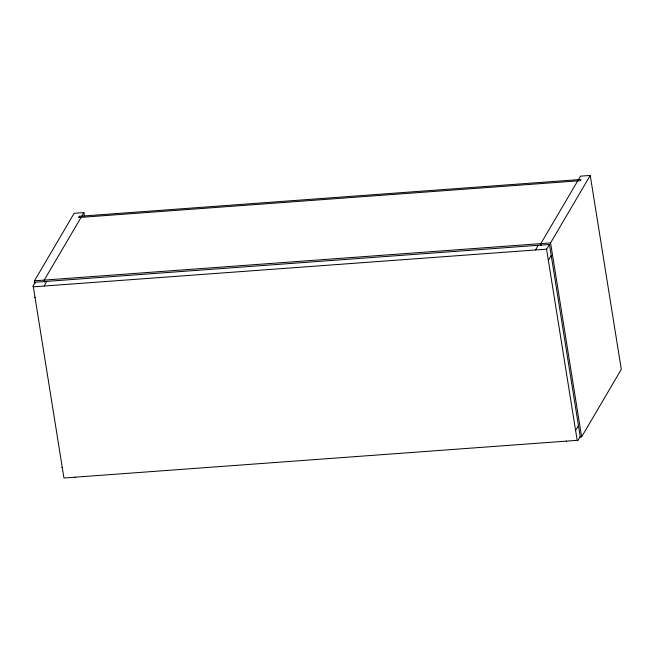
<?xml version="1.0" encoding="UTF-8"?>
<svg xmlns="http://www.w3.org/2000/svg" width="654" height="654" viewBox="0 0 654 654"><rect width="100%" height="100%" fill="white"/><g stroke="black" fill="none" stroke-linecap="round" stroke-linejoin="round"><path stroke-width="0.98" d="M34.956 283.828L34.474 280.811L74.139 213.318L83.892 212.607L84.538 216.621M577.711 440.739L580.245 436.758L549.45 244.473L35.087 282.234L32.806 286.427M83.892 212.607L44.219 280.1L44.546 282.103M46.589 281.465L44.235 286.043M538.021 245.389L535.667 249.959M579.681 437.011L581.627 436.864L550.57 242.92L590.235 175.427L580.49 176.147L540.817 243.64L541.136 245.651M581.627 436.864L621.3 369.371L590.235 175.427M546.948 248.683L549.376 244.555M34.474 280.811L550.57 242.92M34.564 297.398L35.022 297.366M548.248 259.687L548.845 259.605L551.134 255.526M62.269 467.487L61.729 467.504M575.495 429.801L576.092 429.719L578.381 425.64M566.38 441.638L566.29 441.131M74.932 477.682L74.85 477.216M79.248 216.302L78.521 217.537L580.278 180.7L581.005 179.466L79.248 216.302M546.564 249.158L33.338 286.836L63.961 478.009L577.188 440.33L546.564 249.158"/></g></svg>
